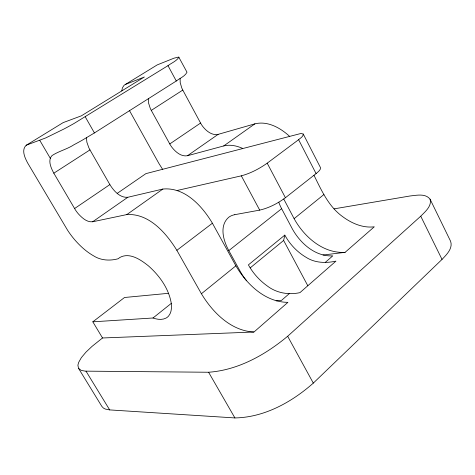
<?xml version="1.0" encoding="UTF-8"?>
<svg xmlns="http://www.w3.org/2000/svg" width="475" height="475" viewBox="0 0 475 475"><rect width="100%" height="100%" fill="white"/><g stroke="black" fill="none" stroke-linecap="round" stroke-linejoin="round"><path stroke-width="0.71" d="M86.432 137.803L86.883 142.233L88.819 147.695A33.434 32.727 -8.1 0 0 89.971 149.898L109.867 184.597C113.697 190.766 119.831 197.992 127.823 197.273L162.86 189.056C184.716 186.841 202.178 206.025 212.408 223.226L235.885 265.822C246.697 284.323 265.24 302.213 287.903 302.349L253.982 332.013L102.523 337.98L92.067 346.358L85.981 352.123L81.35 357.633L78.601 362.49L77.9 365.204L78.518 368.333L101.846 406.398L103.419 408.061L105.266 409.04L109.677 409.907L234.911 417.935C264.231 417.454 291.787 402.165 313.31 383.111L442.023 259.421C446.482 254.737 453.049 248.449 450.621 241.324L430.083 199.203C425.558 193.171 416.504 195.326 410.062 195.979L334.05 208.863M148.307 98.758L148.568 103.069L150.243 108.3A29.064 28.447 -8.1 0 0 151.282 110.39L169.771 143.955A29.777 29.147 -8.1 0 0 172.33 147.82C175.934 152.237 181.361 156.881 187.477 155.723L223.713 145.938C230.054 144.275 236.77 145.795 242.642 148.396M121.784 90.909L122.39 87.899L123.987 85.429A5.445 5.326 -8.1 0 1 124.883 84.74L156.815 65.152A5.854 5.73 -8.1 0 1 157.7 64.707L174.028 58.164L178.737 57.042L186.996 72.218C185.013 76.321 179.787 78.238 176.284 81.005L94.43 132.941L82.323 140.167A340.824 333.622 -8.1 0 1 73.946 144.75C67.1 149.251 58.775 151.121 51.983 155.61C47.399 160.467 51.229 168.281 53.818 173.197L75.406 209.908A37.834 37.032 -8.1 0 0 78.488 213.999C82.11 217.906 86.895 222.395 92.649 221.772L126.861 214.563C149.085 213.21 166.179 233.023 176.86 250.319L201.406 293.746C212.663 312.396 230.862 330.808 253.81 332.019M180.102 78.5L180.215 82.692L181.759 87.934A27.093 26.523 -8.1 0 0 182.792 90.084L200.575 123.055A27.698 27.117 -8.1 0 0 203.062 126.843C206.607 131.243 212.117 135.672 218.132 134.366L254.885 123.85C267.603 120.674 280.309 127.858 289.429 136.188M250.177 267.912L283.628 240.457L284.822 235.101C289.774 244.239 297.184 252.065 306.149 257.349C315.008 263.067 325.915 263.322 335.944 261.125L299.927 292.647C288.58 295.129 276.498 293.069 267.223 285.932C259.487 280.422 253.003 273.173 248.395 264.872L284.822 235.101M78.518 368.333L81.231 370.411L85.292 371.141L208.596 372.246C238.052 370.179 265.347 354.849 287.666 336.258L420.743 216.196C425.054 211.761 432.048 206.168 430.083 199.203M323.036 255.016L345.076 252.35L374.288 226.801C362.912 228.243 351.726 223.357 342.748 216.713C328.629 206.649 321.421 190.273 313.981 175.257M289.435 293.502L281.449 300.438L276.129 300.835M325.345 262.319L332.767 255.877C315.335 256.779 300.378 243.366 292.357 228.944L281.633 208.697A50.19 49.127 -8.1 0 1 278.766 202.213M201.406 293.746L235.885 265.822M345.076 252.35C323.131 253.626 304.16 236.871 294.114 218.66L323.92 194.524M234.822 214.664L259.7 210.116C269.04 207.979 277.75 203.407 285.422 197.731L316.083 173.601C317.757 171.974 320.803 170.282 320.483 167.61L303.264 134.063L301.091 133.433L146.163 173.565A1.484 1.455 -8.1 0 0 145.688 173.779L117.206 193.384M102.523 337.98L92.821 321.824L153.009 317.995L171.291 303.388C168.821 288.539 159.475 275.607 148.372 265.828C140.76 259.76 129.509 251.97 119.694 257.569A9.239 9.043 -8.1 0 0 118.441 258.679C110.147 261.007 101.116 260.591 93.712 255.912C86.604 251.887 80.471 246.353 75.109 240.231A94.353 92.358 -8.1 0 1 67.646 230.333L27.752 163.157C25.038 158.104 21.078 150.058 26.167 145.303L62.771 122.847A4.649 4.554 -8.1 0 1 63.597 122.449L81.362 115.835L144.347 76.998L125.75 84.312M246.614 280.79A64.891 63.519 -8.1 0 1 240.291 271.492L228.808 250.616L281.633 208.697M92.821 321.824L124.521 297.498L168.542 293.312M176.86 250.319L212.408 223.226M177.122 190.487L241.324 175.833C250.646 173.322 259.344 168.726 267.199 163.168L298.609 139.692C300.271 138.112 303.323 136.646 303.264 134.063M126.861 214.563L162.86 189.056M223.713 145.938L254.885 123.85M92.649 221.772L127.823 197.273M187.477 155.723L218.132 134.366M74.569 208.549L109.867 184.597M169.771 143.955L200.575 123.055M53.818 173.197L89.971 149.898M151.282 110.39L182.792 90.084M26.167 145.303A4.192 4.103 -8.1 0 1 26.962 144.928L45.683 137.946L63.887 129.034A404.32 395.776 -8.1 0 0 73.94 123.542L167.996 65.651C171.576 62.949 176.617 61.079 178.944 57.196M153.009 317.995C157.166 319.455 162.07 320.227 166.119 318.036A9.221 9.031 -8.1 0 0 168.619 316C171.517 312.526 171.802 307.699 171.291 303.394M162.581 169.284L158.911 163.471L129.521 110.675M85.993 371.159L109.677 409.907M39.775 140.339L50.285 158.288M208.596 372.246L234.911 417.935M85.268 116.862L94.43 132.941M287.666 336.258L313.31 383.111M167.996 65.651L176.284 81.005M241.324 175.833L259.7 210.116M283.628 240.457L307.806 285.748M283.735 198.995L294.114 218.66M267.199 163.168L285.422 197.731M228.808 250.616C223.44 240.861 218.981 225.868 228.677 217.312A14.066 13.769 -8.1 0 1 234.828 214.694M298.609 139.692L316.083 173.601M420.743 216.196L442.023 259.421"/></g></svg>
